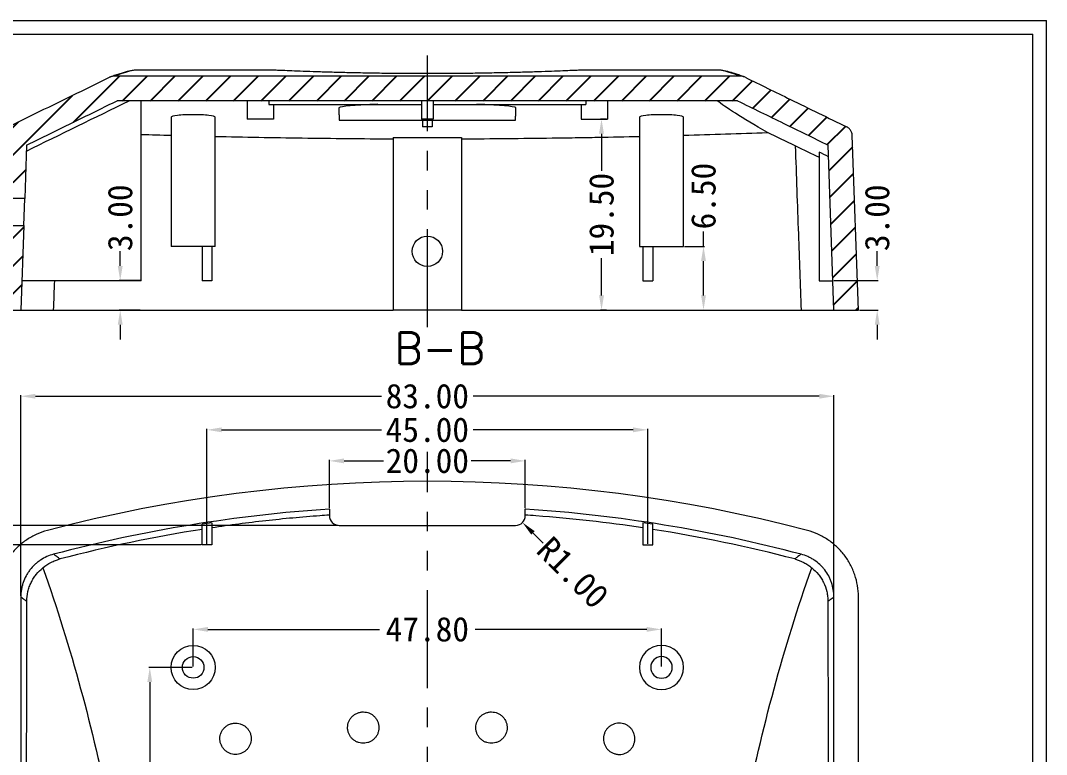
# Model space of a CAD drawing. Extents: x 25 to 585, y 188 to 465.
# Drawn here: x 216.7 to 321.4, y 322.5 to 397.4 of the extents above; entities that cross this region are included whole.
import ezdxf

# ---------------------------------------------------------------- set-up
doc = ezdxf.new("R2010")
doc.units = 0
doc.header["$MEASUREMENT"] = 0
doc.linetypes.add('PHANTOM', pattern=[2.5, 1.25, -0.25, 0.25, -0.25, 0.25, -0.25])
doc.layers.add('10', color=7, linetype='Continuous')
doc.layers.add('TOP', color=7, linetype='Continuous')
doc.styles.add('blockfont', font='simplex.shx', dxfattribs={"bigfont": 'bigfont'})
doc.dimstyles.new('1', dxfattribs={"dimtxt": 2.5, "dimasz": 1.5, "dimexe": 0.1, "dimexo": 0.1, "dimgap": 0.09, "dimtad": 0, "dimzin": 0, "dimdsep": 46, "dimtxsty": 'Standard', "dimcen": 0, "dimclrd": 4, "dimclre": 4, "dimclrt": 3, "dimadec": 1, "dimazin": 0, "dimtfac": 1, "dimtofl": 0, "dimtmove": 0, "dimatfit": 3, "dimfxl": 0.18, "dimtolj": 1, "dimtzin": 0, "dimlwd": 9, "dimlwe": 9, "dimarcsym": 0})

# ---------------------------------------------------------------- blocks, each defined once
blk = doc.blocks.new('HATCH3')
at = {"color": 200, "linetype": 'Continuous'}
for p, q in [((253.36, 399.66), (258.06, 404.35)), ((258.38, 401.84), (260.89, 404.35)), ((261.21, 401.84), (263.72, 404.35)), ((264.04, 401.84), (266.55, 404.35)), ((266.87, 401.84), (269.38, 404.35)), ((269.7, 401.84), (272.21, 404.35)), ((272.53, 401.84), (275.03, 404.35)), ((275.36, 401.84), (277.86, 404.35)), ((278.19, 401.84), (280.69, 404.35)), ((281.02, 401.84), (283.52, 404.35)), ((283.85, 401.84), (286.35, 404.35)), ((286.68, 401.84), (289.18, 404.35)), ((289.51, 401.84), (292.01, 404.35)), ((292.34, 401.84), (294.84, 404.35)), ((295.17, 401.84), (297.67, 404.35)), ((298, 401.84), (300.5, 404.35)), ((300.83, 401.84), (303.33, 404.35)), ((303.66, 401.84), (306.16, 404.35)), ((306.49, 401.84), (308.99, 404.35)), ((309.32, 401.84), (311.82, 404.35)), ((312.15, 401.84), (314.65, 404.35)), ((314.98, 401.84), (317.48, 404.35)), ((317.81, 401.84), (320.31, 404.35)), ((320.64, 401.84), (322.67, 403.88)), ((246, 395.13), (253.28, 402.4)), ((322.7, 401.08), (324.57, 402.95)), ((324.6, 400.15), (326.47, 402.02)), ((326.5, 399.22), (328.37, 401.09)), ((328.4, 398.29), (330.27, 400.16)), ((246.1, 398.06), (247.74, 399.69)), ((330.3, 397.37), (332.17, 399.23)), ((330.49, 394.72), (332.9, 397.14)), ((245.89, 392.2), (248.49, 394.79)), ((330.58, 391.99), (333, 394.41)), ((330.68, 389.26), (333.09, 391.67)), ((245.69, 386.34), (248.28, 388.93)), ((330.77, 386.53), (333.19, 388.94)), ((245.59, 383.41), (248.18, 386)), ((330.87, 383.8), (333.29, 386.21)), ((330.96, 381.06), (333.38, 383.48)), ((245.49, 380.48), (248.08, 383.07)), ((333.21, 380.48), (333.48, 380.75))]:
    blk.add_line(p, q, dxfattribs=at)
blk = doc.blocks.new('*D86')
at = {"color": 4, "linetype": 'Continuous', "lineweight": 9}
for p, q in [((234.3, 331.47), (234.3, 335.35)), ((235.8, 335.25), (253.32, 335.25)), ((280.6, 335.25), (263.08, 335.25)), ((282.1, 331.47), (282.1, 335.35))]:
    blk.add_line(p, q, dxfattribs=at)
for points in [[(235.8, 335.5), (235.8, 335), (234.3, 335.25)], [(280.6, 335.5), (280.6, 335), (282.1, 335.25)]]:
    blk.add_solid(points, dxfattribs=at)
at = {"layer": 'Defpoints', "color": 0, "linetype": 'Continuous', "lineweight": 9}
for p in [(282.1, 335.25), (234.3, 331.37), (282.1, 331.37)]:
    blk.add_point(p, dxfattribs=at)
at = {"color": 3, "linetype": 'Continuous', "lineweight": 9, "insert": (258.2, 335.25), "char_height": 2.5, "attachment_point": 5}
blk.add_mtext('\\A1;47.80', dxfattribs=at)
blk = doc.blocks.new('*D87')
at = {"color": 4, "linetype": 'Continuous', "lineweight": 9}
for p, q in [((235.7, 343.97), (235.7, 355.72)), ((237.2, 355.62), (253.53, 355.62)), ((279.2, 355.62), (262.88, 355.62)), ((280.7, 343.97), (280.7, 355.72))]:
    blk.add_line(p, q, dxfattribs=at)
for points in [[(237.2, 355.87), (237.2, 355.37), (235.7, 355.62)], [(279.2, 355.87), (279.2, 355.37), (280.7, 355.62)]]:
    blk.add_solid(points, dxfattribs=at)
at = {"layer": 'Defpoints', "color": 0, "linetype": 'Continuous', "lineweight": 9}
for p in [(280.7, 355.62), (235.7, 343.87), (280.7, 343.87)]:
    blk.add_point(p, dxfattribs=at)
at = {"color": 3, "linetype": 'Continuous', "lineweight": 9, "insert": (258.2, 355.62), "char_height": 2.5, "attachment_point": 5}
blk.add_mtext('\\A1;45.00', dxfattribs=at)
blk = doc.blocks.new('*D88')
at = {"color": 4, "linetype": 'Continuous', "lineweight": 9}
for p, q in [((248.2, 347.63), (248.2, 352.55)), ((249.7, 352.45), (253.74, 352.45)), ((266.7, 352.45), (262.67, 352.45)), ((268.2, 347.63), (268.2, 352.55))]:
    blk.add_line(p, q, dxfattribs=at)
for points in [[(249.7, 352.7), (249.7, 352.2), (248.2, 352.45)], [(266.7, 352.7), (266.7, 352.2), (268.2, 352.45)]]:
    blk.add_solid(points, dxfattribs=at)
at = {"layer": 'Defpoints', "color": 0, "linetype": 'Continuous', "lineweight": 9}
for p in [(248.2, 352.45), (248.2, 347.53), (268.2, 347.53)]:
    blk.add_point(p, dxfattribs=at)
at = {"color": 3, "linetype": 'Continuous', "lineweight": 9, "insert": (258.2, 352.45), "char_height": 2.5, "attachment_point": 5}
blk.add_mtext('\\A1;20.00', dxfattribs=at)
blk = doc.blocks.new('*D101')
at = {"color": 4, "linetype": 'Continuous', "lineweight": 9}
for p, q in [((235.1, 343.87), (211.43, 343.87)), ((211.53, 342.37), (211.53, 322.5)), ((211.53, 292.87), (211.53, 312.74)), ((211.3, 291.37), (211.63, 291.37))]:
    blk.add_line(p, q, dxfattribs=at)
for points in [[(211.28, 342.37), (211.78, 342.37), (211.53, 343.87)], [(211.28, 292.87), (211.78, 292.87), (211.53, 291.37)]]:
    blk.add_solid(points, dxfattribs=at)
at = {"layer": 'Defpoints', "color": 0, "linetype": 'Continuous', "lineweight": 9}
for p in [(211.53, 343.87), (235.2, 343.87), (211.2, 291.37)]:
    blk.add_point(p, dxfattribs=at)
at = {"color": 3, "linetype": 'Continuous', "lineweight": 9, "insert": (211.53, 317.62), "char_height": 2.5, "attachment_point": 5, "rotation": 90}
blk.add_mtext('\\A1;52.50', dxfattribs=at)
blk = doc.blocks.new('*D102')
at = {"color": 4, "linetype": 'Continuous', "lineweight": 9}
for p, q in [((234.2, 331.37), (229.77, 331.37)), ((229.87, 329.87), (229.87, 315.83)), ((229.87, 292.87), (229.87, 306.9)), ((234.2, 291.37), (229.77, 291.37))]:
    blk.add_line(p, q, dxfattribs=at)
for points in [[(229.62, 329.87), (230.12, 329.87), (229.87, 331.37)], [(229.62, 292.87), (230.12, 292.87), (229.87, 291.37)]]:
    blk.add_solid(points, dxfattribs=at)
at = {"layer": 'Defpoints', "color": 0, "linetype": 'Continuous', "lineweight": 9}
for p in [(234.3, 331.37), (229.87, 291.37), (234.3, 291.37)]:
    blk.add_point(p, dxfattribs=at)
at = {"color": 3, "linetype": 'Continuous', "lineweight": 9, "insert": (229.87, 311.37), "char_height": 2.5, "attachment_point": 5, "rotation": 90}
blk.add_mtext('\\A1;40.00', dxfattribs=at)
blk = doc.blocks.new('*D103')
at = {"color": 4, "linetype": 'Continuous', "lineweight": 9}
for p, q in [((249.1, 345.87), (208.21, 345.87)), ((208.31, 344.37), (208.31, 323.5)), ((208.31, 292.87), (208.31, 313.74)), ((211.1, 291.37), (208.21, 291.37))]:
    blk.add_line(p, q, dxfattribs=at)
for points in [[(208.06, 344.37), (208.56, 344.37), (208.31, 345.87)], [(208.06, 292.87), (208.56, 292.87), (208.31, 291.37)]]:
    blk.add_solid(points, dxfattribs=at)
at = {"layer": 'Defpoints', "color": 0, "linetype": 'Continuous', "lineweight": 9}
for p in [(249.2, 345.87), (208.31, 291.37), (211.2, 291.37)]:
    blk.add_point(p, dxfattribs=at)
at = {"color": 3, "linetype": 'Continuous', "lineweight": 9, "insert": (208.31, 318.62), "char_height": 2.5, "attachment_point": 5, "rotation": 90}
blk.add_mtext('\\A1;54.50', dxfattribs=at)
blk = doc.blocks.new('*D104')
at = {"color": 4, "linetype": 'Continuous', "lineweight": 9}
blk.add_line((270.03, 344.04), (268.97, 345.1), dxfattribs=at)
blk.add_solid([(269.15, 345.28), (268.8, 344.93), (267.91, 346.16)], dxfattribs=at)
at = {"layer": 'Defpoints', "color": 0, "linetype": 'Continuous', "lineweight": 9}
for p in [(267.2, 346.87), (267.91, 346.16)]:
    blk.add_point(p, dxfattribs=at)
at = {"color": 3, "linetype": 'Continuous', "lineweight": 9, "insert": (273.05, 341.04), "char_height": 2.5, "attachment_point": 5, "rotation": 315.0713}
blk.add_mtext('\\A1;R1.00', dxfattribs=at)
blk = doc.blocks.new('*D118')
at = {"color": 4, "linetype": 'Continuous', "lineweight": 9}
for p, q in [((216.7, 338.67), (216.7, 359.15)), ((218.2, 359.05), (253.53, 359.05)), ((298.2, 359.05), (262.88, 359.05)), ((299.7, 338.67), (299.7, 359.15))]:
    blk.add_line(p, q, dxfattribs=at)
for points in [[(218.2, 359.3), (218.2, 358.8), (216.7, 359.05)], [(298.2, 359.3), (298.2, 358.8), (299.7, 359.05)]]:
    blk.add_solid(points, dxfattribs=at)
at = {"layer": 'Defpoints', "color": 0, "linetype": 'Continuous', "lineweight": 9}
for p in [(299.7, 359.05), (216.7, 338.57), (299.7, 338.57)]:
    blk.add_point(p, dxfattribs=at)
at = {"color": 3, "linetype": 'Continuous', "lineweight": 9, "insert": (258.2, 359.05), "char_height": 2.5, "attachment_point": 5}
blk.add_mtext('\\A1;83.00', dxfattribs=at)
blk = doc.blocks.new('*D140')
at = {"color": 4, "linetype": 'Continuous', "lineweight": 9}
for p, q in [((226.85, 372.35), (226.85, 373.85)), ((228.9, 370.85), (226.75, 370.85)), ((228.9, 367.85), (226.75, 367.85)), ((226.85, 366.35), (226.85, 364.85))]:
    blk.add_line(p, q, dxfattribs=at)
for points in [[(226.6, 372.35), (227.1, 372.35), (226.85, 370.85)], [(226.6, 366.35), (227.1, 366.35), (226.85, 367.85)]]:
    blk.add_solid(points, dxfattribs=at)
at = {"layer": 'Defpoints', "color": 0, "linetype": 'Continuous', "lineweight": 9}
for p in [(226.85, 370.85), (229, 370.85), (229, 367.85)]:
    blk.add_point(p, dxfattribs=at)
at = {"color": 3, "linetype": 'Continuous', "lineweight": 9, "insert": (226.85, 377.27), "char_height": 2.5, "attachment_point": 5, "rotation": 90}
blk.add_mtext('\\A1;3.00', dxfattribs=at)
blk = doc.blocks.new('*D141')
at = {"color": 4, "linetype": 'Continuous', "lineweight": 9}
for p, q in [((304.12, 372.35), (304.12, 373.85)), ((299.7, 370.85), (304.22, 370.85)), ((302.3, 367.85), (304.22, 367.85)), ((304.12, 366.35), (304.12, 364.85))]:
    blk.add_line(p, q, dxfattribs=at)
for points in [[(303.87, 372.35), (304.37, 372.35), (304.12, 370.85)], [(303.87, 366.35), (304.37, 366.35), (304.12, 367.85)]]:
    blk.add_solid(points, dxfattribs=at)
at = {"layer": 'Defpoints', "color": 0, "linetype": 'Continuous', "lineweight": 9}
for p in [(299.6, 370.85), (304.12, 370.85), (302.2, 367.85)]:
    blk.add_point(p, dxfattribs=at)
at = {"color": 3, "linetype": 'Continuous', "lineweight": 9, "insert": (304.12, 377.27), "char_height": 2.5, "attachment_point": 5, "rotation": 90}
blk.add_mtext('\\A1;3.00', dxfattribs=at)
blk = doc.blocks.new('*D142')
at = {"color": 4, "linetype": 'Continuous', "lineweight": 9}
for p, q in [((286.39, 374.35), (286.39, 375.85)), ((284.45, 374.35), (286.49, 374.35)), ((286.39, 369.35), (286.39, 372.85)), ((284.45, 367.85), (286.49, 367.85))]:
    blk.add_line(p, q, dxfattribs=at)
for points in [[(286.14, 372.85), (286.64, 372.85), (286.39, 374.35)], [(286.14, 369.35), (286.64, 369.35), (286.39, 367.85)]]:
    blk.add_solid(points, dxfattribs=at)
at = {"layer": 'Defpoints', "color": 0, "linetype": 'Continuous', "lineweight": 9}
for p in [(284.35, 374.35), (286.39, 374.35), (284.35, 367.85)]:
    blk.add_point(p, dxfattribs=at)
at = {"color": 3, "linetype": 'Continuous', "lineweight": 9, "insert": (286.39, 379.48), "char_height": 2.5, "attachment_point": 5, "rotation": 90}
blk.add_mtext('\\A1;6.50', dxfattribs=at)
blk = doc.blocks.new('*D143')
at = {"color": 4, "linetype": 'Continuous', "lineweight": 9}
for p, q in [((276.5, 387.35), (275.88, 387.35)), ((275.98, 385.85), (275.98, 382.06)), ((275.98, 369.35), (275.98, 373.13)), ((276.5, 367.85), (275.88, 367.85))]:
    blk.add_line(p, q, dxfattribs=at)
for points in [[(275.73, 385.85), (276.23, 385.85), (275.98, 387.35)], [(275.73, 369.35), (276.23, 369.35), (275.98, 367.85)]]:
    blk.add_solid(points, dxfattribs=at)
at = {"layer": 'Defpoints', "color": 0, "linetype": 'Continuous', "lineweight": 9}
for p in [(276.6, 387.35), (275.98, 367.85), (276.6, 367.85)]:
    blk.add_point(p, dxfattribs=at)
at = {"color": 3, "linetype": 'Continuous', "lineweight": 9, "insert": (275.98, 377.6), "char_height": 2.5, "attachment_point": 5, "rotation": 90}
blk.add_mtext('\\A1;19.50', dxfattribs=at)

msp = doc.modelspace()

# ---------------------------------------------------------------- linework, layer by layer
at = {"color": 7, "linetype": 'Continuous', "lineweight": 9}
for p, q in [((25.422, 397.403), (321.398, 397.403)), ((321.398, 188.106), (321.398, 397.403)), ((26.831, 395.994), (319.989, 395.994)), ((319.989, 189.515), (319.989, 395.994))]:
    msp.add_line(p, q, dxfattribs=at)
at = {"layer": '10', "color": 1, "linetype": 'PHANTOM', "lineweight": 9, "ltscale": 8}
for p, q in [((258.202, 366.095), (258.202, 393.821)), ((258.202, 229.262), (258.202, 353.372))]:
    msp.add_line(p, q, dxfattribs=at)
at = {"layer": '10', "color": 7, "linetype": 'Continuous', "lineweight": 9}
for p, q in [((290.194, 391.714), (226.211, 391.714)), ((242.224, 392.347), (228.529, 392.347)), ((287.874, 392.347), (274.181, 392.347)), ((289.862, 389.209), (226.543, 389.209)), ((229.002, 370.847), (229.002, 389.209)), ((239.802, 389.209), (239.802, 387.347)), ((242.013, 389.209), (242.013, 388.847)), ((242.013, 388.847), (257.602, 388.847)), ((242.502, 388.847), (242.502, 387.347)), ((257.602, 389.209), (257.602, 387.347)), ((258.802, 389.209), (258.802, 387.347)), ((258.802, 388.847), (274.391, 388.847)), ((273.902, 388.847), (273.902, 387.347)), ((274.391, 389.209), (274.391, 388.847)), ((276.602, 389.209), (276.602, 387.347)), ((232.052, 387.538), (232.052, 374.347)), ((236.552, 374.347), (236.552, 387.538)), ((279.852, 387.538), (279.852, 374.347)), ((284.352, 374.347), (284.352, 387.538)), ((242.502, 387.347), (239.802, 387.347)), ((258.802, 387.347), (257.602, 387.347)), ((257.702, 387.247), (257.702, 386.547)), ((258.702, 386.547), (257.702, 386.547)), ((258.702, 387.247), (258.702, 386.547)), ((273.902, 387.347), (276.602, 387.347)), ((254.702, 385.467), (261.702, 385.467)), ((254.702, 385.467), (254.702, 367.847)), ((261.702, 385.467), (261.702, 367.847)), ((302.202, 367.847), (301.58, 385.672)), ((217.292, 384.685), (217.101, 379.232)), ((299.701, 367.847), (299.113, 384.685)), ((298.202, 383.964), (298.202, 370.847)), ((217.101, 379.232), (214.6, 379.232)), ((217.005, 376.463), (217.101, 379.232)), ((214.503, 376.463), (217.005, 376.463)), ((217.005, 376.463), (216.704, 367.847)), ((236.552, 374.347), (232.052, 374.347)), ((235.202, 374.348), (235.202, 370.847)), ((236.202, 374.348), (236.202, 370.847)), ((279.852, 374.347), (284.352, 374.347)), ((280.202, 374.348), (280.202, 370.847)), ((281.202, 374.348), (281.202, 370.847)), ((229.002, 370.847), (216.809, 370.847)), ((236.202, 370.847), (235.202, 370.847)), ((280.202, 370.847), (281.202, 370.847)), ((298.202, 370.847), (299.596, 370.847)), ((214.202, 367.847), (216.704, 367.847)), ((220.055, 367.847), (254.702, 367.847)), ((261.702, 367.847), (254.702, 367.847)), ((261.702, 367.847), (296.35, 367.847)), ((299.701, 367.847), (302.202, 367.847)), ((248.202, 347.532), (248.202, 346.868)), ((268.202, 346.868), (268.202, 347.532)), ((235.202, 343.868), (235.202, 345.983)), ((236.202, 346.135), (236.202, 343.868)), ((249.202, 345.868), (267.202, 345.868)), ((280.202, 346.135), (280.202, 343.868)), ((281.202, 343.868), (281.202, 345.983)), ((236.202, 343.868), (235.202, 343.868)), ((280.202, 343.868), (281.202, 343.868)), ((216.704, 338.575), (216.704, 286.468)), ((299.701, 244.161), (299.701, 338.575)), ((302.202, 244.159), (302.202, 338.577))]:
    msp.add_line(p, q, dxfattribs=at)
for centre, radius in [((258.202, 373.847), 1.55), ((234.302, 331.368), 2.25), ((234.302, 331.368), 1.1)]:
    msp.add_circle(centre, radius, dxfattribs=at)
at = {"layer": '10', "color": 7, "linetype": 'Continuous', "lineweight": 9, "extrusion": (0, 0, -1)}
for radius in [2.25, 1.1]:
    msp.add_circle((-282.102, 331.368), radius, dxfattribs=at)
at = {"layer": '10', "color": 7, "linetype": 'Continuous', "lineweight": 9}
for centre, radius, start, end in [((258.202, 198.195), 152.173, 75.23293, 104.76707), ((258.202, 198.195), 149.672, 93.83095, 104.76615), ((249.202, 346.868), 1, 180, 270), ((267.202, 346.868), 1, 270, 0), ((258.202, 198.195), 149.672, 75.23385, 86.16905), ((258.202, 198.195), 149.567, 98.45841, 98.8459), ((258.202, 198.195), 149.567, 81.1541, 81.54159)]:
    msp.add_arc(centre, radius, start, end, dxfattribs=at)
for points, knots in [([(226.211, 391.714), (226.095, 391.714), (225.978, 391.694), (225.869, 391.655), (225.831, 391.642), (225.794, 391.626), (225.758, 391.608)], [0, 0, 0, 0, 0.7432852, 0.7432852, 0.7432852, 1, 1, 1, 1]), ([(228.521, 392.346), (228.476, 392.346), (228.347, 392.342), (228.119, 392.312), (227.82, 392.254), (227.455, 392.162), (227.057, 392.047), (226.608, 391.905), (226.216, 391.775), (225.961, 391.686), (225.881, 391.657)], [0, 0, 0, 0, 0.0613285, 0.1776567, 0.3399595, 0.4858817, 0.6412511, 0.7897239, 0.9351838, 1, 1, 1, 1]), ([(274.183, 392.347), (274.179, 392.347), (274.092, 392.343), (273.683, 392.325), (273.007, 392.295), (272.084, 392.257), (270.919, 392.212), (269.534, 392.164), (267.96, 392.116), (266.215, 392.071), (264.333, 392.033), (262.348, 392.003), (260.292, 391.985), (258.2, 391.978), (256.108, 391.985), (254.053, 392.003), (252.071, 392.033), (250.191, 392.071), (248.449, 392.116), (246.876, 392.164), (245.492, 392.212), (244.326, 392.257), (243.401, 392.295), (242.721, 392.325), (242.312, 392.343), (242.219, 392.348), (242.226, 392.347)], [0, 0, 0, 0, 0.0418126, 0.0832626, 0.1250688, 0.1668819, 0.2083333, 0.2501485, 0.2919242, 0.3333493, 0.3751486, 0.4168663, 0.4582216, 0.4999472, 0.5416524, 0.5829856, 0.6246724, 0.6663832, 0.7077436, 0.7494789, 0.7912606, 0.8326772, 0.8744497, 0.9164206, 0.9580682, 1, 1, 1, 1]), ([(290.538, 391.654), (290.516, 391.662), (290.315, 391.733), (289.976, 391.847), (289.528, 391.993), (289.126, 392.113), (288.759, 392.212), (288.421, 392.29), (288.143, 392.331), (287.967, 392.349), (287.887, 392.347), (287.881, 392.347)], [0, 0, 0, 0, 0.0172165, 0.1587475, 0.300388, 0.4425419, 0.5874041, 0.7369561, 0.8975105, 0.9924247, 1, 1, 1, 1]), ([(290.647, 391.608), (290.543, 391.659), (290.429, 391.693), (290.315, 391.706), (290.274, 391.711), (290.234, 391.714), (290.194, 391.714)], [0, 0, 0, 0, 0.7432882, 0.7432882, 0.7432882, 1, 1, 1, 1]), ([(215.385, 386.536), (216.295, 386.981), (217.206, 387.426), (218.116, 387.871), (220.663, 389.117), (223.21, 390.363), (225.758, 391.608)], [0, 0, 0, 0, 0.2633078, 0.2633078, 0.2633078, 1, 1, 1, 1]), ([(290.647, 391.608), (292.185, 390.856), (293.723, 390.104), (295.261, 389.352), (297.181, 388.413), (299.1, 387.474), (301.02, 386.536)], [0, 0, 0, 0, 0.4448741, 0.4448741, 0.4448741, 1, 1, 1, 1]), ([(217.292, 384.685), (218.219, 385.138), (219.146, 385.592), (220.074, 386.045), (222.23, 387.1), (224.386, 388.154), (226.543, 389.209)], [0, 0, 0, 0, 0.3007084, 0.3007084, 0.3007084, 1, 1, 1, 1]), ([(253.16, 388.848), (252.989, 388.843), (252.819, 388.837), (251.789, 388.8), (250.974, 388.76), (249.679, 388.644), (249.234, 388.57), (249.162, 388.477), (249.16, 388.469), (249.16, 388.462)], [0, 0, 0, 0, 0.084655, 0.084655, 0.5221486, 0.5221486, 0.9596422, 0.9596422, 1, 1, 1, 1]), ([(267.244, 388.462), (267.245, 388.47), (267.242, 388.477), (267.171, 388.569), (266.715, 388.646), (265.431, 388.76), (264.61, 388.801), (263.578, 388.837), (263.409, 388.843), (263.238, 388.848)], [0, 0, 0, 0, 0.0405549, 0.0405549, 0.4778091, 0.4778091, 0.9150634, 0.9150634, 1, 1, 1, 1]), ([(289.862, 389.209), (291.434, 388.44), (293.007, 387.671), (294.58, 386.901), (296.091, 386.162), (297.602, 385.424), (299.113, 384.685)], [0, 0, 0, 0, 0.5100031, 0.5100031, 0.5100031, 1, 1, 1, 1]), ([(236.552, 387.538), (236.552, 387.606), (236.31, 387.672), (235.481, 387.764), (234.892, 387.791), (233.714, 387.791), (233.129, 387.765), (232.289, 387.671), (232.052, 387.605), (232.052, 387.538)], [0, 0, 0, 0, 0.2500001, 0.2500001, 0.5000003, 0.5000003, 0.7500004, 0.7500004, 1, 1, 1, 1]), ([(284.352, 387.538), (284.352, 387.606), (284.11, 387.672), (283.281, 387.764), (282.692, 387.791), (281.514, 387.791), (280.929, 387.765), (280.089, 387.671), (279.852, 387.605), (279.852, 387.538)], [0, 0, 0, 0, 0.2500001, 0.2500001, 0.5000003, 0.5000003, 0.7500004, 0.7500004, 1, 1, 1, 1]), ([(249.2, 387.247), (249.205, 387.247), (249.287, 387.247), (249.595, 387.247), (249.818, 387.247), (250.629, 387.247), (251.355, 387.247), (253.869, 387.247), (256.029, 387.247), (260.375, 387.247), (262.535, 387.247), (265.05, 387.247), (265.775, 387.247), (266.586, 387.247), (266.809, 387.247), (267.118, 387.247), (267.211, 387.247), (267.205, 387.247), (267.2, 387.247), (267.196, 387.247)], [0, 0, 0, 0, 0.0624423, 0.0624423, 0.1249434, 0.1249434, 0.2499456, 0.2499456, 0.49995, 0.49995, 0.7499544, 0.7499544, 0.8749566, 0.8749566, 0.9374577, 0.9374577, 0.9999588, 0.9999588, 1, 1, 1, 1]), ([(301.58, 385.672), (301.576, 385.784), (301.553, 385.897), (301.512, 386.001), (301.471, 386.105), (301.412, 386.204), (301.339, 386.289), (301.266, 386.374), (301.177, 386.447), (301.08, 386.503), (301.06, 386.515), (301.04, 386.526), (301.02, 386.536)], [0, 0, 0, 0, 0.3123213, 0.3123213, 0.3123213, 0.6246452, 0.6246452, 0.6246452, 0.9369275, 0.9369275, 0.9369275, 1, 1, 1, 1]), ([(236.552, 385.579), (239.505, 385.51), (242.465, 385.455), (248.515, 385.37), (251.605, 385.342), (254.702, 385.331)], [0, 0, 0, 0, 0.4903322, 0.4903322, 1, 1, 1, 1]), ([(261.702, 385.331), (264.78, 385.342), (267.864, 385.37), (271.728, 385.424), (272.502, 385.435), (274.047, 385.461), (274.819, 385.474), (277.014, 385.516), (278.435, 385.546), (279.853, 385.579)], [0, 0, 0, 0, 0.509684, 0.509684, 0.637105, 0.637105, 0.764526, 0.764526, 1, 1, 1, 1]), ([(298.211, 383.432), (298.193, 383.44), (298.174, 383.449), (297.523, 383.748), (296.666, 384.155), (295.751, 384.597)], [0, 0, 0, 0, 0.0289495, 0.0289495, 1, 1, 1, 1]), ([(295.751, 384.597), (295.858, 381.6), (295.965, 378.603), (296.073, 375.606), (296.165, 373.02), (296.257, 370.434), (296.35, 367.847)], [0, 0, 0, 0, 0.5367878, 0.5367878, 0.5367878, 1, 1, 1, 1]), ([(216.702, 367.847), (216.706, 367.847), (217.033, 367.847), (218.241, 367.847), (219.094, 367.847), (220.055, 367.847)], [0, 0, 0, 0, 0.5, 0.5, 1, 1, 1, 1]), ([(296.35, 367.847), (297.31, 367.847), (298.16, 367.847), (299.37, 367.847), (299.705, 367.847), (299.698, 367.847)], [0, 0, 0, 0, 0.5, 0.5, 1, 1, 1, 1]), ([(248.195, 346.918), (247.878, 346.897), (247.56, 346.874), (246.318, 346.782), (245.392, 346.705), (243.546, 346.533), (242.625, 346.438), (239.865, 346.129), (238.031, 345.889), (236.202, 345.614)], [0, 0, 0, 0, 0.0790837, 0.0790837, 0.3093127, 0.3093127, 0.5395418, 0.5395418, 1, 1, 1, 1]), ([(280.202, 345.614), (276.577, 346.158), (272.94, 346.567), (268.928, 346.868), (268.565, 346.894), (268.203, 346.918)], [0, 0, 0, 0, 0.9097112, 0.9097112, 1, 1, 1, 1]), ([(219.415, 345.342), (219.041, 345.243), (218.681, 345.116), (217.986, 344.804), (217.652, 344.62), (217.17, 344.3), (217.014, 344.187), (216.713, 343.95), (216.569, 343.826), (216.151, 343.437), (215.893, 343.155), (215.541, 342.697), (215.429, 342.539), (215.221, 342.218), (215.124, 342.054), (214.854, 341.55), (214.701, 341.201), (214.515, 340.655), (214.46, 340.469), (214.367, 340.097), (214.328, 339.91), (214.234, 339.345), (214.202, 338.963), (214.202, 338.577)], [0, 0, 0, 0, 0.125, 0.125, 0.25, 0.25, 0.3125, 0.3125, 0.375, 0.375, 0.5, 0.5, 0.5625, 0.5625, 0.625, 0.625, 0.75, 0.75, 0.8125, 0.8125, 0.875, 0.875, 1, 1, 1, 1]), ([(302.202, 338.577), (302.202, 338.963), (302.171, 339.344), (302.046, 340.095), (301.954, 340.466), (301.767, 341.014), (301.698, 341.193), (301.545, 341.544), (301.462, 341.716), (301.192, 342.219), (300.985, 342.54), (300.633, 342.997), (300.509, 343.145), (300.251, 343.429), (300.117, 343.564), (299.699, 343.954), (299.4, 344.19), (298.919, 344.51), (298.754, 344.61), (298.418, 344.795), (298.247, 344.881), (297.724, 345.115), (297.363, 345.243), (296.99, 345.342)], [0, 0, 0, 0, 0.125, 0.125, 0.25, 0.25, 0.3125, 0.3125, 0.375, 0.375, 0.5, 0.5, 0.5625, 0.5625, 0.625, 0.625, 0.75, 0.75, 0.8125, 0.8125, 0.875, 0.875, 1, 1, 1, 1]), ([(220.055, 342.923), (219.815, 342.86), (219.583, 342.778), (219.136, 342.578), (218.921, 342.459), (218.611, 342.254), (218.511, 342.181), (218.318, 342.029), (218.225, 341.949), (217.956, 341.699), (217.791, 341.517), (217.564, 341.223), (217.492, 341.122), (217.359, 340.915), (217.296, 340.81), (217.123, 340.486), (217.025, 340.261), (216.905, 339.91), (216.87, 339.791), (216.809, 339.552), (216.784, 339.432), (216.724, 339.068), (216.704, 338.823), (216.704, 338.575)], [0, 0, 0, 0, 0.125, 0.125, 0.25, 0.25, 0.3125, 0.3125, 0.375, 0.375, 0.5, 0.5, 0.5625, 0.5625, 0.625, 0.625, 0.75, 0.75, 0.8125, 0.8125, 0.875, 0.875, 1, 1, 1, 1]), ([(220.706, 342.436), (220.599, 342.516), (220.492, 342.596), (220.385, 342.677), (220.275, 342.759), (220.165, 342.841), (220.055, 342.923)], [0, 0, 0, 0, 0.4932795, 0.4932795, 0.4932795, 1, 1, 1, 1]), ([(296.35, 342.923), (296.243, 342.843), (296.136, 342.763), (296.028, 342.683), (296.015, 342.673), (296.002, 342.664), (295.989, 342.654), (295.892, 342.581), (295.795, 342.509), (295.698, 342.436)], [0, 0, 0, 0, 0.4932795, 0.4932795, 0.4932795, 0.553296, 0.553296, 0.553296, 1, 1, 1, 1]), ([(299.701, 338.575), (299.701, 338.823), (299.68, 339.068), (299.6, 339.551), (299.541, 339.789), (299.421, 340.141), (299.376, 340.257), (299.278, 340.482), (299.225, 340.592), (299.051, 340.916), (298.918, 341.122), (298.692, 341.416), (298.612, 341.512), (298.446, 341.694), (298.36, 341.781), (298.091, 342.031), (297.899, 342.183), (297.59, 342.389), (297.484, 342.453), (297.268, 342.572), (297.158, 342.627), (296.822, 342.778), (296.59, 342.86), (296.35, 342.923)], [0, 0, 0, 0, 0.125, 0.125, 0.25, 0.25, 0.3125, 0.3125, 0.375, 0.375, 0.5, 0.5, 0.5625, 0.5625, 0.625, 0.625, 0.75, 0.75, 0.8125, 0.8125, 0.875, 0.875, 1, 1, 1, 1]), ([(217.314, 338.104), (217.314, 338.445), (217.353, 338.778), (217.448, 339.184), (217.47, 339.265), (217.517, 339.426), (217.543, 339.506), (217.628, 339.741), (217.692, 339.893), (217.836, 340.186), (217.916, 340.328), (218.091, 340.602), (218.187, 340.735), (218.489, 341.111), (218.714, 341.334), (218.96, 341.533)], [0, 0, 0, 0, 0.25, 0.25, 0.3125, 0.3125, 0.375, 0.375, 0.5, 0.5, 0.625, 0.625, 0.75, 0.75, 1, 1, 1, 1]), ([(218.96, 341.533), (219.215, 341.746), (219.488, 341.928), (219.925, 342.155), (220.076, 342.223), (220.386, 342.343), (220.545, 342.394), (220.706, 342.436)], [0, 0, 0, 0, 0.5, 0.5, 0.75, 0.75, 1, 1, 1, 1]), ([(218.96, 341.533), (220.416, 337.456), (221.678, 333.338), (223.94, 325.043), (224.924, 320.863), (227.428, 308.222), (228.497, 299.662), (229.106, 286.601), (229.141, 282.229), (228.879, 273.572), (228.583, 269.268), (227.214, 256.43), (225.66, 247.969), (223.493, 239.6)], [0, 0, 0, 0, 0.125, 0.125, 0.25, 0.25, 0.5, 0.5, 0.625, 0.625, 0.75, 0.75, 1, 1, 1, 1]), ([(292.912, 239.6), (288.577, 256.334), (286.696, 273.398), (287.695, 295.178), (288.064, 299.53), (289.118, 308.128), (289.803, 312.389), (291.475, 320.838), (292.461, 325.026), (294.725, 333.334), (295.988, 337.455), (297.444, 341.533)], [0, 0, 0, 0, 0.5, 0.5, 0.625, 0.625, 0.75, 0.75, 0.875, 0.875, 1, 1, 1, 1]), ([(295.698, 342.436), (296.021, 342.352), (296.328, 342.233), (296.766, 342.007), (296.908, 341.923), (297.184, 341.739), (297.317, 341.64), (297.444, 341.533)], [0, 0, 0, 0, 0.5, 0.5, 0.75, 0.75, 1, 1, 1, 1]), ([(297.444, 341.533), (297.69, 341.334), (297.914, 341.111), (298.216, 340.738), (298.31, 340.607), (298.487, 340.331), (298.567, 340.188), (298.784, 339.748), (298.896, 339.438), (299.012, 338.946), (299.042, 338.779), (299.081, 338.444), (299.091, 338.275), (299.091, 338.104)], [0, 0, 0, 0, 0.25, 0.25, 0.375, 0.375, 0.5, 0.5, 0.75, 0.75, 0.875, 0.875, 1, 1, 1, 1]), ([(216.704, 338.575), (216.821, 338.484), (216.939, 338.394), (217.056, 338.303), (217.142, 338.237), (217.228, 338.17), (217.314, 338.104)], [0, 0, 0, 0, 0.5774846, 0.5774846, 0.5774846, 1, 1, 1, 1]), ([(299.091, 338.104), (299.177, 338.17), (299.263, 338.237), (299.349, 338.303), (299.466, 338.394), (299.583, 338.484), (299.701, 338.575)], [0, 0, 0, 0, 0.4225154, 0.4225154, 0.4225154, 1, 1, 1, 1]), ([(217.298, 319.868), (217.301, 322.907), (217.303, 325.947), (217.307, 330.506), (217.308, 332.025), (217.311, 335.065), (217.312, 336.584), (217.314, 338.104)], [0, 0, 0, 0, 0.5, 0.5, 0.75, 0.75, 1, 1, 1, 1]), ([(299.091, 338.104), (299.092, 336.584), (299.094, 335.065), (299.096, 332.025), (299.097, 330.506), (299.101, 325.947), (299.104, 322.907), (299.106, 319.868)], [0, 0, 0, 0, 0.25, 0.25, 0.5, 0.5, 1, 1, 1, 1]), ([(250.069, 325.394), (250.057, 325.29), (250.056, 325.186), (250.071, 325.03), (250.078, 324.979), (250.098, 324.876), (250.111, 324.825), (250.156, 324.674), (250.195, 324.578), (250.291, 324.392), (250.349, 324.303), (250.479, 324.14), (250.552, 324.066), (250.673, 323.965), (250.715, 323.933), (250.802, 323.874), (250.847, 323.847), (250.984, 323.772), (251.081, 323.731), (251.283, 323.668), (251.385, 323.646), (251.54, 323.629), (251.593, 323.626), (251.698, 323.625), (251.751, 323.627), (251.908, 323.642), (252.011, 323.662), (252.161, 323.707), (252.212, 323.724), (252.309, 323.764), (252.357, 323.786), (252.495, 323.858), (252.583, 323.915), (252.748, 324.048), (252.822, 324.121), (252.922, 324.241), (252.953, 324.283), (253.012, 324.37), (253.039, 324.415), (253.114, 324.554), (253.154, 324.65), (253.217, 324.849), (253.239, 324.953), (253.261, 325.16), (253.262, 325.263), (253.248, 325.42), (253.241, 325.472), (253.221, 325.575), (253.208, 325.626), (253.164, 325.775), (253.125, 325.873), (253.028, 326.059), (252.971, 326.146), (252.874, 326.268), (252.839, 326.308), (252.765, 326.383), (252.726, 326.419), (252.605, 326.519), (252.519, 326.577), (252.335, 326.677), (252.237, 326.719), (252.038, 326.782), (251.935, 326.804), (251.725, 326.827), (251.62, 326.828), (251.464, 326.814), (251.413, 326.806), (251.31, 326.787), (251.258, 326.774), (251.107, 326.729), (251.01, 326.69), (250.824, 326.593), (250.735, 326.535), (250.572, 326.404), (250.498, 326.331), (250.398, 326.21), (250.366, 326.168), (250.307, 326.081), (250.28, 326.036), (250.206, 325.899), (250.165, 325.803), (250.102, 325.602), (250.08, 325.499), (250.069, 325.394)], [0, 0, 0, 0, 0.03125, 0.03125, 0.046875, 0.046875, 0.0625, 0.0625, 0.09375, 0.09375, 0.125, 0.125, 0.15625, 0.15625, 0.171875, 0.171875, 0.1875, 0.1875, 0.21875, 0.21875, 0.25, 0.25, 0.265625, 0.265625, 0.28125, 0.28125, 0.3125, 0.3125, 0.328125, 0.328125, 0.34375, 0.34375, 0.375, 0.375, 0.40625, 0.40625, 0.421875, 0.421875, 0.4375, 0.4375, 0.46875, 0.46875, 0.5, 0.5, 0.53125, 0.53125, 0.546875, 0.546875, 0.5625, 0.5625, 0.59375, 0.59375, 0.625, 0.625, 0.640625, 0.640625, 0.65625, 0.65625, 0.6875, 0.6875, 0.71875, 0.71875, 0.75, 0.75, 0.78125, 0.78125, 0.796875, 0.796875, 0.8125, 0.8125, 0.84375, 0.84375, 0.875, 0.875, 0.90625, 0.90625, 0.921875, 0.921875, 0.9375, 0.9375, 0.96875, 0.96875, 1, 1, 1, 1]), ([(263.154, 325.394), (263.143, 325.29), (263.142, 325.186), (263.157, 325.03), (263.164, 324.979), (263.184, 324.876), (263.197, 324.825), (263.241, 324.674), (263.28, 324.578), (263.377, 324.392), (263.435, 324.303), (263.565, 324.14), (263.637, 324.066), (263.758, 323.965), (263.801, 323.933), (263.888, 323.874), (263.933, 323.847), (264.07, 323.772), (264.167, 323.731), (264.368, 323.668), (264.471, 323.646), (264.626, 323.629), (264.679, 323.626), (264.784, 323.625), (264.837, 323.627), (264.994, 323.642), (265.096, 323.662), (265.247, 323.707), (265.297, 323.724), (265.395, 323.764), (265.442, 323.786), (265.581, 323.858), (265.669, 323.915), (265.834, 324.048), (265.908, 324.121), (266.008, 324.241), (266.039, 324.283), (266.098, 324.37), (266.125, 324.415), (266.2, 324.554), (266.24, 324.65), (266.303, 324.849), (266.325, 324.953), (266.347, 325.16), (266.348, 325.263), (266.334, 325.42), (266.326, 325.472), (266.307, 325.575), (266.294, 325.626), (266.25, 325.775), (266.211, 325.873), (266.114, 326.059), (266.057, 326.146), (265.959, 326.268), (265.925, 326.308), (265.851, 326.383), (265.812, 326.419), (265.691, 326.519), (265.605, 326.577), (265.421, 326.677), (265.323, 326.719), (265.123, 326.782), (265.021, 326.804), (264.811, 326.827), (264.706, 326.828), (264.55, 326.814), (264.498, 326.806), (264.395, 326.787), (264.344, 326.774), (264.192, 326.729), (264.096, 326.69), (263.91, 326.593), (263.821, 326.535), (263.658, 326.404), (263.584, 326.331), (263.483, 326.21), (263.452, 326.168), (263.393, 326.081), (263.366, 326.036), (263.292, 325.899), (263.251, 325.803), (263.187, 325.602), (263.166, 325.499), (263.154, 325.394)], [0, 0, 0, 0, 0.03125, 0.03125, 0.046875, 0.046875, 0.0625, 0.0625, 0.09375, 0.09375, 0.125, 0.125, 0.15625, 0.15625, 0.171875, 0.171875, 0.1875, 0.1875, 0.21875, 0.21875, 0.25, 0.25, 0.265625, 0.265625, 0.28125, 0.28125, 0.3125, 0.3125, 0.328125, 0.328125, 0.34375, 0.34375, 0.375, 0.375, 0.40625, 0.40625, 0.421875, 0.421875, 0.4375, 0.4375, 0.46875, 0.46875, 0.5, 0.5, 0.53125, 0.53125, 0.546875, 0.546875, 0.5625, 0.5625, 0.59375, 0.59375, 0.625, 0.625, 0.640625, 0.640625, 0.65625, 0.65625, 0.6875, 0.6875, 0.71875, 0.71875, 0.75, 0.75, 0.78125, 0.78125, 0.796875, 0.796875, 0.8125, 0.8125, 0.84375, 0.84375, 0.875, 0.875, 0.90625, 0.90625, 0.921875, 0.921875, 0.9375, 0.9375, 0.96875, 0.96875, 1, 1, 1, 1]), ([(237.033, 324.254), (237.021, 324.149), (237.02, 324.045), (237.035, 323.89), (237.042, 323.838), (237.062, 323.735), (237.075, 323.684), (237.12, 323.533), (237.159, 323.437), (237.255, 323.252), (237.313, 323.162), (237.443, 323), (237.516, 322.925), (237.637, 322.824), (237.679, 322.793), (237.766, 322.734), (237.811, 322.707), (237.948, 322.632), (238.045, 322.591), (238.247, 322.527), (238.349, 322.506), (238.505, 322.488), (238.557, 322.485), (238.662, 322.484), (238.715, 322.487), (238.872, 322.501), (238.975, 322.521), (239.125, 322.566), (239.176, 322.584), (239.273, 322.623), (239.321, 322.645), (239.459, 322.718), (239.547, 322.775), (239.712, 322.907), (239.786, 322.981), (239.886, 323.101), (239.917, 323.143), (239.976, 323.23), (240.003, 323.275), (240.078, 323.413), (240.118, 323.509), (240.181, 323.708), (240.203, 323.812), (240.225, 324.019), (240.226, 324.123), (240.212, 324.279), (240.205, 324.332), (240.185, 324.435), (240.172, 324.485), (240.128, 324.635), (240.089, 324.732), (239.992, 324.919), (239.935, 325.006), (239.837, 325.128), (239.803, 325.167), (239.729, 325.242), (239.69, 325.278), (239.569, 325.379), (239.483, 325.437), (239.299, 325.537), (239.201, 325.578), (239.001, 325.641), (238.899, 325.663), (238.689, 325.687), (238.584, 325.688), (238.428, 325.673), (238.377, 325.666), (238.274, 325.646), (238.222, 325.633), (238.071, 325.588), (237.974, 325.549), (237.788, 325.452), (237.699, 325.394), (237.536, 325.263), (237.462, 325.191), (237.362, 325.07), (237.33, 325.027), (237.271, 324.94), (237.244, 324.896), (237.17, 324.758), (237.129, 324.662), (237.066, 324.461), (237.044, 324.359), (237.033, 324.254)], [0, 0, 0, 0, 0.03125, 0.03125, 0.046875, 0.046875, 0.0625, 0.0625, 0.09375, 0.09375, 0.125, 0.125, 0.15625, 0.15625, 0.171875, 0.171875, 0.1875, 0.1875, 0.21875, 0.21875, 0.25, 0.25, 0.265625, 0.265625, 0.28125, 0.28125, 0.3125, 0.3125, 0.328125, 0.328125, 0.34375, 0.34375, 0.375, 0.375, 0.40625, 0.40625, 0.421875, 0.421875, 0.4375, 0.4375, 0.46875, 0.46875, 0.5, 0.5, 0.53125, 0.53125, 0.546875, 0.546875, 0.5625, 0.5625, 0.59375, 0.59375, 0.625, 0.625, 0.640625, 0.640625, 0.65625, 0.65625, 0.6875, 0.6875, 0.71875, 0.71875, 0.75, 0.75, 0.78125, 0.78125, 0.796875, 0.796875, 0.8125, 0.8125, 0.84375, 0.84375, 0.875, 0.875, 0.90625, 0.90625, 0.921875, 0.921875, 0.9375, 0.9375, 0.96875, 0.96875, 1, 1, 1, 1]), ([(276.19, 323.916), (276.179, 324.02), (276.178, 324.124), (276.193, 324.28), (276.2, 324.331), (276.22, 324.434), (276.233, 324.485), (276.277, 324.636), (276.316, 324.732), (276.413, 324.918), (276.471, 325.007), (276.601, 325.17), (276.673, 325.244), (276.794, 325.345), (276.837, 325.377), (276.924, 325.435), (276.968, 325.463), (277.106, 325.537), (277.203, 325.579), (277.404, 325.642), (277.506, 325.664), (277.662, 325.681), (277.714, 325.684), (277.82, 325.685), (277.873, 325.683), (278.029, 325.668), (278.132, 325.648), (278.283, 325.604), (278.333, 325.586), (278.43, 325.546), (278.478, 325.524), (278.617, 325.452), (278.704, 325.395), (278.869, 325.263), (278.944, 325.189), (279.043, 325.069), (279.074, 325.027), (279.133, 324.941), (279.161, 324.895), (279.235, 324.757), (279.276, 324.661), (279.339, 324.462), (279.361, 324.358), (279.383, 324.151), (279.384, 324.047), (279.37, 323.891), (279.363, 323.839), (279.343, 323.736), (279.33, 323.685), (279.286, 323.535), (279.247, 323.438), (279.15, 323.251), (279.093, 323.164), (278.996, 323.042), (278.961, 323.003), (278.888, 322.928), (278.849, 322.892), (278.728, 322.791), (278.641, 322.733), (278.457, 322.633), (278.359, 322.591), (278.16, 322.528), (278.058, 322.506), (277.848, 322.483), (277.742, 322.482), (277.587, 322.496), (277.535, 322.503), (277.432, 322.523), (277.38, 322.536), (277.229, 322.581), (277.132, 322.62), (276.947, 322.717), (276.857, 322.775), (276.694, 322.906), (276.62, 322.979), (276.52, 323.1), (276.488, 323.142), (276.429, 323.229), (276.402, 323.274), (276.328, 323.411), (276.287, 323.507), (276.224, 323.708), (276.202, 323.811), (276.19, 323.916)], [0, 0, 0, 0, 0.03125, 0.03125, 0.046875, 0.046875, 0.0625, 0.0625, 0.09375, 0.09375, 0.125, 0.125, 0.15625, 0.15625, 0.171875, 0.171875, 0.1875, 0.1875, 0.21875, 0.21875, 0.25, 0.25, 0.265625, 0.265625, 0.28125, 0.28125, 0.3125, 0.3125, 0.328125, 0.328125, 0.34375, 0.34375, 0.375, 0.375, 0.40625, 0.40625, 0.421875, 0.421875, 0.4375, 0.4375, 0.46875, 0.46875, 0.5, 0.5, 0.53125, 0.53125, 0.546875, 0.546875, 0.5625, 0.5625, 0.59375, 0.59375, 0.625, 0.625, 0.640625, 0.640625, 0.65625, 0.65625, 0.6875, 0.6875, 0.71875, 0.71875, 0.75, 0.75, 0.78125, 0.78125, 0.796875, 0.796875, 0.8125, 0.8125, 0.84375, 0.84375, 0.875, 0.875, 0.90625, 0.90625, 0.921875, 0.921875, 0.9375, 0.9375, 0.96875, 0.96875, 1, 1, 1, 1])]:
    msp.add_open_spline(points, degree=3, knots=knots, dxfattribs=at)
for points, degree in [([(228.535, 392.347), (228.191, 392.347), (227.407, 392.133), (226.21, 391.713)], 3), ([(290.194, 391.714), (288.997, 392.133), (288.216, 392.348), (287.869, 392.347)], 3), ([(217.271, 384.08), (220.767, 385.789), (224.263, 387.499), (227.759, 389.209)], 3), ([(292.912, 385.97), (290.287, 387.497), (288.561, 388.586), (287.786, 389.214)], 3), ([(249.16, 388.461), (249.181, 387.854), (249.202, 387.247)], 2), ([(267.202, 387.247), (267.223, 387.854), (267.245, 388.461)], 2), ([(229.002, 385.784), (230.018, 385.753), (231.034, 385.723), (232.052, 385.695)], 3), ([(284.353, 385.695), (287.22, 385.775), (290.074, 385.867), (292.912, 385.97)], 3), ([(295.751, 384.597), (294.807, 385.054), (293.86, 385.511), (292.912, 385.97)], 3), ([(299.154, 383.499), (298.837, 383.654), (298.52, 383.809), (298.202, 383.964)], 3), ([(220.055, 367.847), (220.091, 368.847), (220.126, 369.847), (220.162, 370.848)], 3), ([(235.202, 345.461), (230.328, 344.695), (225.496, 343.688), (220.706, 342.436)], 3), ([(295.698, 342.436), (290.889, 343.693), (286.057, 344.698), (281.202, 345.461)], 3)]:
    msp.add_open_spline(points, degree=degree, dxfattribs=at)

# ---------------------------------------------------------------- block references
at = {"layer": '10', "color": 200, "linetype": 'Continuous', "lineweight": 9}
msp.add_blockref('HATCH3', (-31.283, -12.635), dxfattribs=at)

# ---------------------------------------------------------------- texts
at = {"layer": 'TOP', "color": 1, "linetype": 'Continuous', "lineweight": 9, "insert": (258.39, 362.371), "char_height": 3.175, "attachment_point": 8, "style": 'blockfont'}
msp.add_mtext('\\W01.000; \\H3.17;B-B\\H3.17;', dxfattribs=at)

# ---------------------------------------------------------------- dimensions: what is measured, and where the dimension line sits
at = {"linetype": 'Continuous', "lineweight": 9}
for base, p1, p2, picture, middle in [((275.977, 367.847), (276.602, 387.347), (276.602, 367.847), '*D143', (275.977, 377.597)), ((286.394, 374.347), (284.352, 367.847), (284.352, 374.347), '*D142', (286.394, 379.479)), ((226.846, 370.847), (229.002, 367.847), (229.002, 370.847), '*D140', (226.846, 377.271)), ((304.121, 370.847), (302.202, 367.847), (299.596, 370.847), '*D141', (304.121, 377.271)), ((208.31, 291.368), (249.202, 345.868), (211.199, 291.368), '*D103', (208.31, 318.618)), ((211.53, 343.868), (211.199, 291.368), (235.202, 343.868), '*D101', (211.53, 317.618)), ((229.872, 291.368), (234.302, 331.368), (234.302, 291.368), '*D102', (229.872, 311.368))]:
    dim = msp.add_linear_dim(base=base, p1=p1, p2=p2, angle=90, dimstyle='1', dxfattribs=at)
    dim.commit()
    dim.dimension.update_dxf_attribs({"geometry": picture, "text_midpoint": middle})
for base, p1, p2, picture, middle in [((299.701, 359.05), (216.704, 338.575), (299.701, 338.575), '*D118', (258.202, 359.05)), ((280.702, 355.619), (235.702, 343.868), (280.702, 343.868), '*D87', (258.202, 355.619)), ((248.202, 352.452), (268.202, 347.532), (248.202, 347.532), '*D88', (258.202, 352.452)), ((282.102, 335.253), (234.302, 331.368), (282.102, 331.368), '*D86', (258.202, 335.253))]:
    dim = msp.add_linear_dim(base=base, p1=p1, p2=p2, dimstyle='1', dxfattribs=at)
    dim.commit()
    dim.dimension.update_dxf_attribs({"geometry": picture, "text_midpoint": middle})
dim = msp.add_radius_dim(center=(267.202, 346.868), mpoint=(267.91, 346.162), dimstyle='1', dxfattribs=at)
dim.commit()
dim.dimension.update_dxf_attribs({"geometry": '*D104', "text_midpoint": (273.048, 341.037)})

doc.saveas('drawing.dxf')
